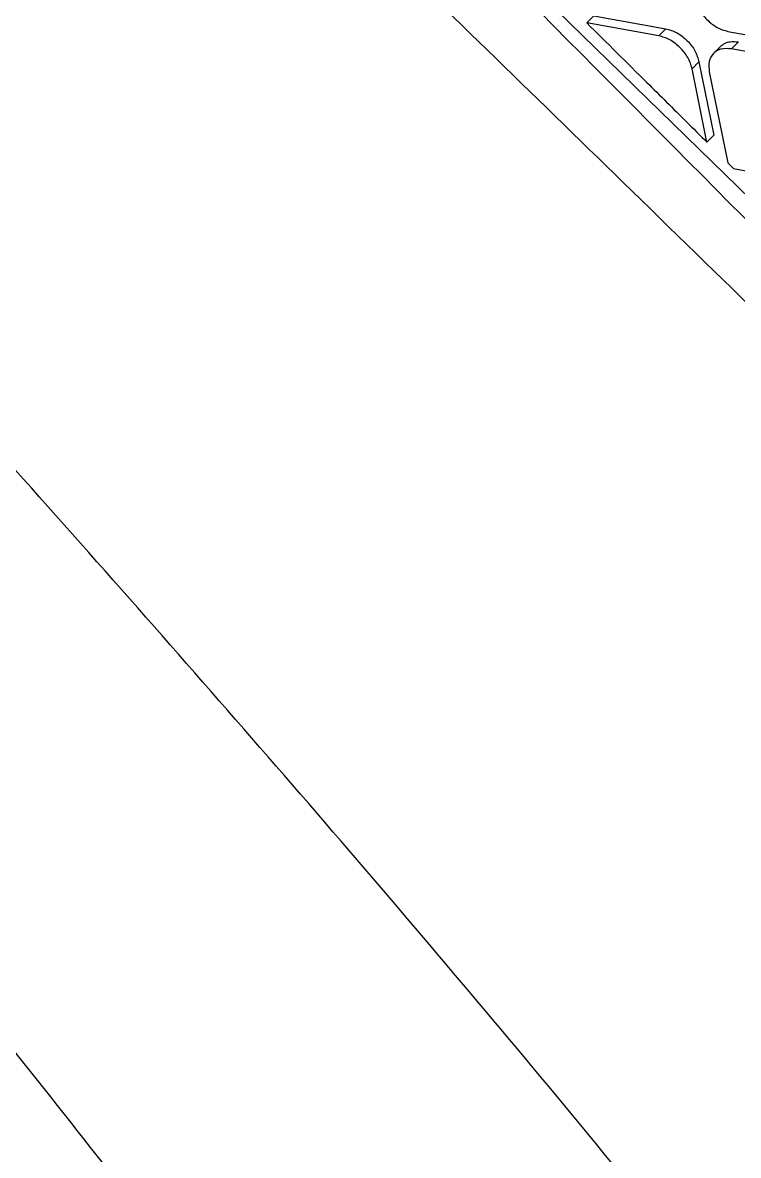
# Model space of a CAD drawing. Extents: x 939 to 1039, y 781 to 934.
# Drawn here: x 1026.709 to 1027.788, y 873.499 to 875.207 of the extents above; entities that cross this region are included whole.
import ezdxf

# ---------------------------------------------------------------- set-up
doc = ezdxf.new("R2010")
doc.units = 0
doc.header["$MEASUREMENT"] = 0
doc.layers.add('1', color=4, linetype='Continuous')

# ---------------------------------------------------------------- blocks, each defined once
blk = doc.blocks.new('Envoy')
at = {"layer": '1', "color": 3, "linetype": 'Continuous', "lineweight": 25}
for p, q in [((89.2705, 75.6515), (86.8141, 78.0494)), ((88.9165, 76.043), (88.9061, 76.0324)), ((88.9165, 76.043), (89.0251, 76.0236)), ((89.0146, 76.013), (88.9061, 76.0324)), ((89.0146, 76.013), (89.0251, 76.0236)), ((89.119, 76.0198), (89.251, 75.9959)), ((89.1077, 75.997), (89.0973, 75.9865)), ((89.1241, 75.9933), (89.1346, 76.0039)), ((89.267, 75.9673), (89.1241, 75.9933)), ((89.0648, 75.9632), (89.0752, 75.9738)), ((89.0752, 75.9738), (89.0978, 75.8633)), ((89.0873, 75.8527), (89.0648, 75.9632)), ((89.0907, 75.9585), (89.1186, 75.8216)), ((89.0873, 75.8527), (89.0978, 75.8633)), ((89.1274, 75.8128), (89.2622, 75.7874))]:
    blk.add_line(p, q, dxfattribs=at)
for points, knots in [([(83.1475, 81.447), (83.2842, 81.3138), (83.5619, 81.0432), (83.9708, 80.6456), (84.3635, 80.2641), (84.725, 79.9132), (85.0553, 79.5927), (85.3361, 79.3202), (85.5712, 79.092), (85.7649, 78.904), (85.9392, 78.7347), (86.095, 78.5833), (86.2427, 78.4397), (86.4115, 78.2756), (86.6176, 78.0752), (86.8674, 77.8321), (87.1485, 77.5585), (87.4608, 77.2543), (87.8044, 76.9195), (88.1712, 76.5618), (88.5601, 76.1825), (88.9702, 75.7828), (89.4083, 75.356), (89.8596, 74.9167), (90.1652, 74.6199), (90.3153, 74.4742)], [0, 0, 0, 0, 0.057229, 0.116343, 0.171086, 0.221472, 0.267495, 0.309155, 0.33883, 0.365816, 0.390114, 0.411724, 0.431001, 0.451887, 0.482371, 0.517227, 0.556456, 0.600057, 0.648031, 0.700382, 0.753756, 0.81103, 0.872191, 0.937256, 1, 1, 1, 1]), ([(89.809, 73.1964), (89.5672, 73.5178), (89.0861, 74.1572), (88.3075, 75.0685), (87.5102, 75.9534), (86.6882, 76.8119), (85.853, 77.645), (85.0072, 78.4568), (84.1409, 79.2387), (83.2433, 79.9958), (82.6155, 80.4655), (82.2998, 80.7017)], [0, 0, 0, 0, 0.113392, 0.225638, 0.337341, 0.448782, 0.560233, 0.669481, 0.778832, 0.888788, 1, 1, 1, 1]), ([(89.328, 72.7152), (89.2397, 72.8472), (89.0613, 73.1138), (88.7803, 73.5116), (88.4858, 73.9122), (88.1769, 74.3146), (87.8627, 74.707), (87.4882, 75.1562), (87.0421, 75.6661), (86.5027, 76.2493), (85.999, 76.7651), (85.5506, 77.2057), (85.1753, 77.5621), (84.8055, 77.9012), (84.4419, 78.2231), (84.0738, 78.5375), (83.6188, 78.9116), (83.0729, 79.3368), (82.4454, 79.7963), (82.0222, 80.0809), (81.8136, 80.2212)], [0, 0, 0, 0, 0.044709, 0.090349, 0.13691, 0.18438, 0.232745, 0.277955, 0.348418, 0.422679, 0.500679, 0.550525, 0.598903, 0.645795, 0.691185, 0.735062, 0.781563, 0.856423, 0.929252, 1, 1, 1, 1]), ([(90.3385, 74.5304), (90.3381, 74.5309), (90.3348, 74.5342), (90.3238, 74.5453), (90.2845, 74.585), (90.1379, 74.7331), (89.5678, 75.3098), (88.4414, 76.4511), (87.4083, 77.464), (86.8133, 78.0473)], [0, 0, 0, 0, 0.000353, 0.002829, 0.009436, 0.033986, 0.128384, 0.49802, 1, 1, 1, 1]), ([(89.0691, 76.0699), (89.0699, 76.067), (89.0713, 76.0612), (89.0767, 76.0499), (89.0865, 76.037), (89.0993, 76.0272), (89.1104, 76.0218), (89.1161, 76.0205), (89.119, 76.0198)], [0, 0, 0, 0, 0.12999, 0.256715, 0.499916, 0.738887, 0.866732, 1, 1, 1, 1]), ([(88.9061, 76.0324), (88.9363, 76.0025), (88.9863, 75.9529), (89.0467, 75.893), (89.0769, 75.863), (89.0873, 75.8527)], [0, 0, 0, 0, 0.499999, 0.828054, 1, 1, 1, 1]), ([(89.0648, 75.9632), (89.0641, 75.9661), (89.0626, 75.9718), (89.0572, 75.983), (89.0491, 75.9935), (89.0393, 76.0019), (89.0286, 76.0091), (89.0202, 76.0115), (89.0146, 76.0131)], [0, 0, 0, 0, 0.129098, 0.255517, 0.499966, 0.623866, 0.750124, 1, 1, 1, 1]), ([(89.0251, 76.0236), (89.0279, 76.023), (89.0336, 76.0216), (89.0422, 76.0176), (89.0503, 76.0122), (89.0601, 76.0036), (89.0703, 75.9904), (89.0736, 75.9793), (89.0752, 75.9738)], [0, 0, 0, 0, 0.130035, 0.258321, 0.385037, 0.510394, 0.756622, 1, 1, 1, 1]), ([(89.1241, 75.9933), (89.1188, 75.9937), (89.1115, 75.9942), (89.1028, 75.991), (89.0955, 75.9858), (89.0893, 75.9749), (89.0903, 75.9639), (89.0907, 75.9585)], [0, 0, 0, 0, 0.249392, 0.336073, 0.500495, 0.750727, 1, 1, 1, 1]), ([(89.1077, 75.997), (89.11, 75.9988), (89.1141, 76.0022), (89.1232, 76.0049), (89.1304, 76.0043), (89.1346, 76.0039)], [0, 0, 0, 0, 0.324476, 0.601771, 1, 1, 1, 1]), ([(89.1186, 75.8215), (89.1203, 75.8199), (89.1232, 75.817), (89.1261, 75.8141), (89.1274, 75.8128)], [0, 0, 0, 0, 0.56, 1, 1, 1, 1]), ([(87.5628, 74.8796), (87.6684, 74.7548), (87.8806, 74.5036), (88.0795, 74.2435), (88.1795, 74.1127)], [0, 0, 0, 0, 0.497117, 1, 1, 1, 1])]:
    blk.add_open_spline(points, degree=3, knots=knots, dxfattribs=at)

msp = doc.modelspace()

# ---------------------------------------------------------------- block references
at = {"layer": '1'}
msp.add_blockref('Envoy', (938.6538, 799.1744), dxfattribs=at)

doc.saveas('drawing.dxf')
